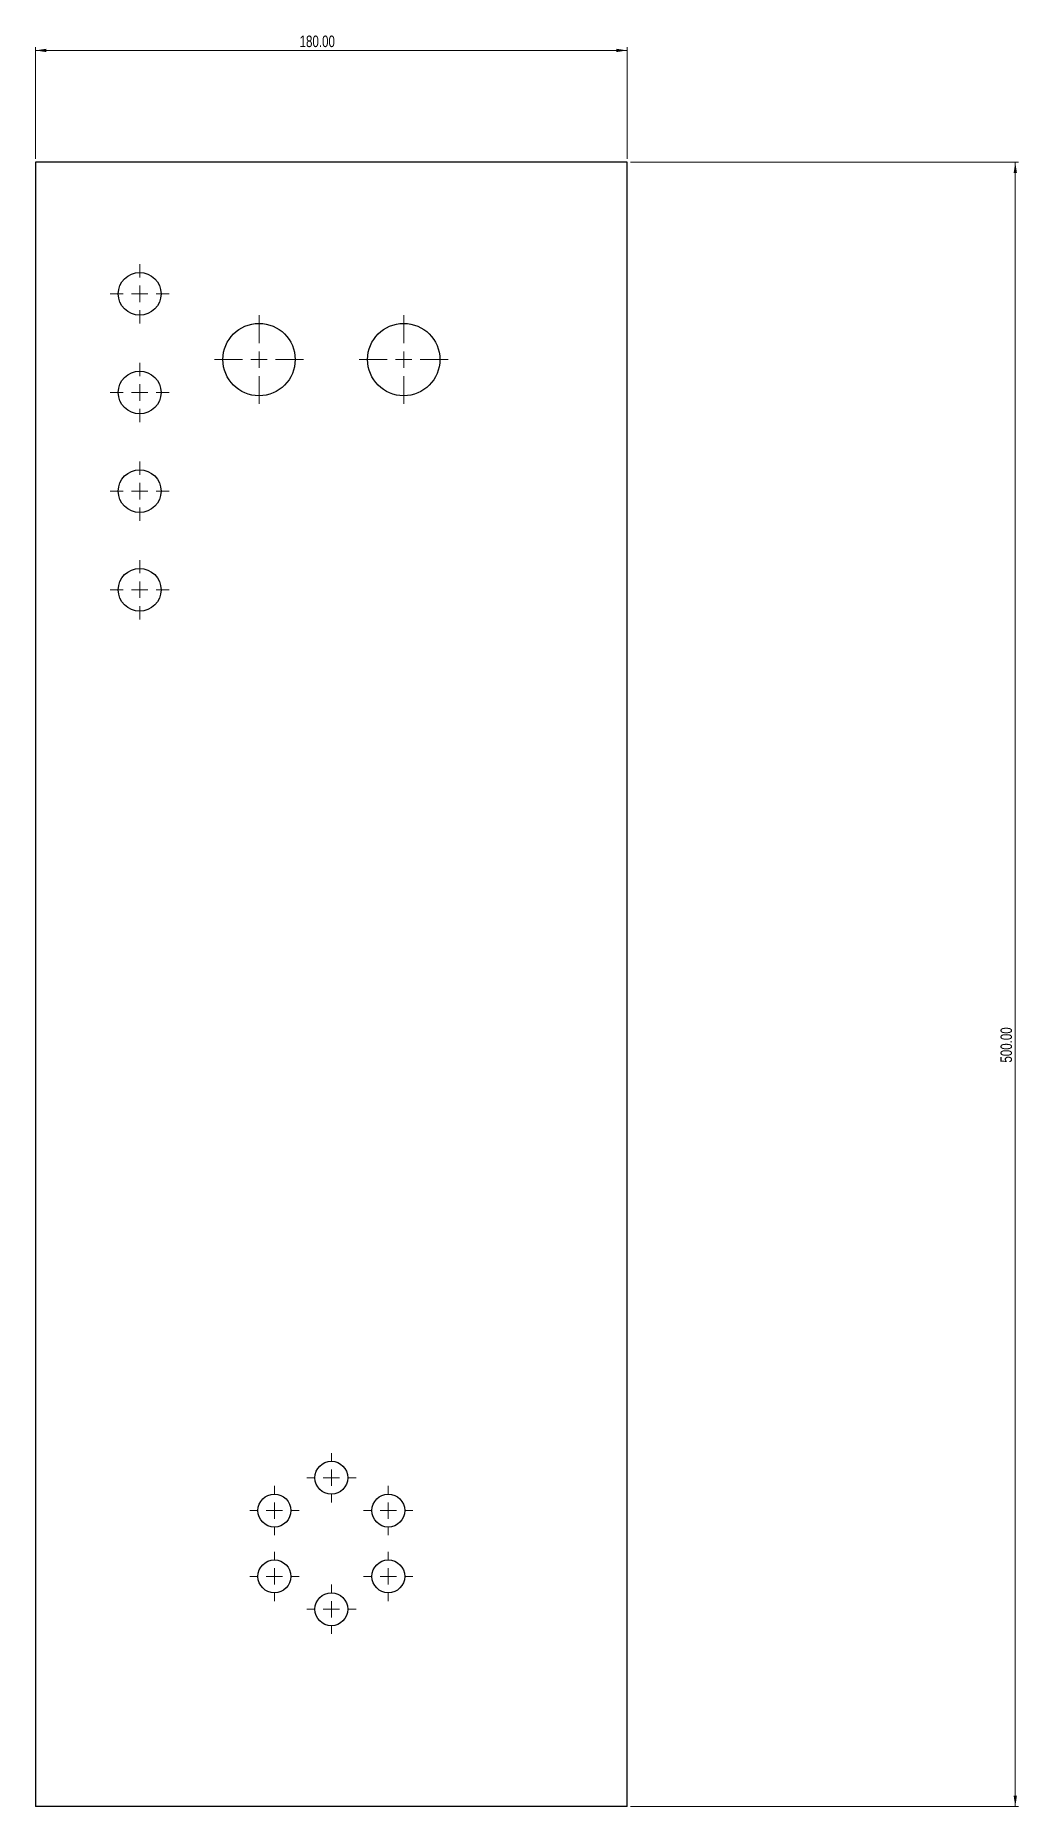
# Model space of a CAD drawing. Header units: millimetres. Extents: x 412 to 711, y 233 to 772.
import ezdxf

# ---------------------------------------------------------------- set-up
doc = ezdxf.new("R2010")
doc.units = ezdxf.units.MM
doc.styles.add('SLDTEXTSTYLE0', font='TXT', dxfattribs={"width": 0.75})
doc.dimstyles.new('SLDDIMSTYLE0', dxfattribs={"dimtxt": 3.5, "dimasz": 3.302, "dimexe": 0, "dimexo": 0.0625, "dimgap": 0.875, "dimtad": 1, "dimrnd": 1e-09, "dimzin": 4, "dimdsep": 46, "dimtxsty": 'SLDTEXTSTYLE0', "dimsah": 1, "dimcen": 0.09, "dimadec": 0, "dimazin": 1, "dimtfac": 1, "dimtofl": 0, "dimtmove": 0, "dimatfit": 3, "dimfxl": 1, "dimfrac": 2, "dimtolj": 1, "dimtzin": 12, "dimarcsym": 0})

# ---------------------------------------------------------------- blocks, each defined once
blk = doc.blocks.new('_D')
at = {"color": 7, "linetype": 'Continuous', "lineweight": 0}
for p, q in [((592.87, 733), (710.87, 733)), ((709.87, 233), (709.87, 733)), ((592.87, 233), (710.87, 233))]:
    blk.add_line(p, q, dxfattribs=at)
at = {"color": 7, "linetype": 'Continuous', "lineweight": 18}
for points in [[(709.87, 733), (709.36, 729.69), (710.37, 729.69)], [(709.87, 233), (710.37, 236.3), (709.36, 236.3)]]:
    blk.add_solid(points, dxfattribs=at)
at = {"color": 7, "linetype": 'Continuous', "lineweight": 18, "insert": (705.36, 459.22), "char_height": 3.5, "attachment_point": 1, "rotation": 90, "style": 'SLDTEXTSTYLE0'}
blk.add_mtext('500.00', dxfattribs=at)
blk = doc.blocks.new('_D_1')
at = {"color": 7, "linetype": 'Continuous', "lineweight": 0}
for p, q in [((411.87, 734), (411.87, 768)), ((591.87, 767), (411.87, 767)), ((591.87, 734), (591.87, 768))]:
    blk.add_line(p, q, dxfattribs=at)
at = {"color": 7, "linetype": 'Continuous', "lineweight": 18}
for points in [[(411.87, 767), (415.17, 766.49), (415.17, 767.5)], [(591.87, 767), (588.56, 767.5), (588.56, 766.49)]]:
    blk.add_solid(points, dxfattribs=at)
at = {"color": 7, "linetype": 'Continuous', "lineweight": 18, "insert": (492.21, 771.51), "char_height": 3.5, "attachment_point": 1, "style": 'SLDTEXTSTYLE0'}
blk.add_mtext('180.00', dxfattribs=at)
blk = doc.blocks.new('SW_CENTERMARKSYMBOL_0')
at = {"color": 0, "linetype": 'Continuous', "lineweight": 18}
for p, q in [((0, 5), (0, 7.5)), ((-5, 0), (-7.5, 0)), ((0, 0), (-2.5, 0)), ((0, 0), (0, 2.5)), ((0, 0), (0, -2.5)), ((0, 0), (2.5, 0)), ((5, 0), (7.5, 0)), ((0, -5), (0, -7.5))]:
    blk.add_line(p, q, dxfattribs=at)
blk = doc.blocks.new('SW_CENTERMARKSYMBOL_1')
at = {"color": 0, "linetype": 'Continuous', "lineweight": 18}
for p, q in [((0, 5), (0, 7.5)), ((-5, 0), (-7.5, 0)), ((0, 0), (-2.5, 0)), ((0, 0), (0, 2.5)), ((0, 0), (0, -2.5)), ((0, 0), (2.5, 0)), ((5, 0), (7.5, 0)), ((0, -5), (0, -7.5))]:
    blk.add_line(p, q, dxfattribs=at)
blk = doc.blocks.new('SW_CENTERMARKSYMBOL_2')
at = {"color": 0, "linetype": 'Continuous', "lineweight": 18}
for p, q in [((0, 5), (0, 7.5)), ((-5, 0), (-7.5, 0)), ((0, 0), (-2.5, 0)), ((0, 0), (0, 2.5)), ((0, 0), (0, -2.5)), ((0, 0), (2.5, 0)), ((5, 0), (7.5, 0)), ((0, -5), (0, -7.5))]:
    blk.add_line(p, q, dxfattribs=at)
blk = doc.blocks.new('SW_CENTERMARKSYMBOL_3')
at = {"color": 0, "linetype": 'Continuous', "lineweight": 18}
for p, q in [((0, 5), (0, 7.5)), ((-5, 0), (-7.5, 0)), ((0, 0), (-2.5, 0)), ((0, 0), (0, 2.5)), ((0, 0), (0, -2.5)), ((0, 0), (2.5, 0)), ((5, 0), (7.5, 0)), ((0, -5), (0, -7.5))]:
    blk.add_line(p, q, dxfattribs=at)
blk = doc.blocks.new('SW_CENTERMARKSYMBOL_4')
at = {"color": 0, "linetype": 'Continuous', "lineweight": 18}
for p, q in [((0, 5), (0, 7.5)), ((-5, 0), (-7.5, 0)), ((0, 0), (-2.5, 0)), ((0, 0), (0, 2.5)), ((0, 0), (0, -2.5)), ((0, 0), (2.5, 0)), ((5, 0), (7.5, 0)), ((0, -5), (0, -7.5))]:
    blk.add_line(p, q, dxfattribs=at)
blk = doc.blocks.new('SW_CENTERMARKSYMBOL_5')
at = {"color": 0, "linetype": 'Continuous', "lineweight": 18}
for p, q in [((0, 5), (0, 7.5)), ((-5, 0), (-7.5, 0)), ((0, 0), (-2.5, 0)), ((0, 0), (0, 2.5)), ((0, 0), (0, -2.5)), ((0, 0), (2.5, 0)), ((5, 0), (7.5, 0)), ((0, -5), (0, -7.5))]:
    blk.add_line(p, q, dxfattribs=at)
blk = doc.blocks.new('SW_CENTERMARKSYMBOL_6')
at = {"color": 0, "linetype": 'Continuous', "lineweight": 18}
for p, q in [((0, 5), (0, 9)), ((-5, 0), (-9, 0)), ((0, 0), (-2.5, 0)), ((0, 0), (0, 2.5)), ((0, 0), (0, -2.5)), ((0, 0), (2.5, 0)), ((5, 0), (9, 0)), ((0, -5), (0, -9))]:
    blk.add_line(p, q, dxfattribs=at)
blk = doc.blocks.new('SW_CENTERMARKSYMBOL_7')
at = {"color": 0, "linetype": 'Continuous', "lineweight": 18}
for p, q in [((0, 5), (0, 13.5)), ((-5, 0), (-13.5, 0)), ((0, 0), (-2.5, 0)), ((0, 0), (0, 2.5)), ((0, 0), (0, -2.5)), ((0, 0), (2.5, 0)), ((5, 0), (13.5, 0)), ((0, -5), (0, -13.5))]:
    blk.add_line(p, q, dxfattribs=at)
blk = doc.blocks.new('SW_CENTERMARKSYMBOL_8')
at = {"color": 0, "linetype": 'Continuous', "lineweight": 18}
for p, q in [((0, 5), (0, 9)), ((-5, 0), (-9, 0)), ((0, 0), (-2.5, 0)), ((0, 0), (0, 2.5)), ((0, 0), (0, -2.5)), ((0, 0), (2.5, 0)), ((5, 0), (9, 0)), ((0, -5), (0, -9))]:
    blk.add_line(p, q, dxfattribs=at)
blk = doc.blocks.new('SW_CENTERMARKSYMBOL_9')
at = {"color": 0, "linetype": 'Continuous', "lineweight": 18}
for p, q in [((0, 5), (0, 9)), ((-5, 0), (-9, 0)), ((0, 0), (-2.5, 0)), ((0, 0), (0, 2.5)), ((0, 0), (0, -2.5)), ((0, 0), (2.5, 0)), ((5, 0), (9, 0)), ((0, -5), (0, -9))]:
    blk.add_line(p, q, dxfattribs=at)
blk = doc.blocks.new('SW_CENTERMARKSYMBOL_10')
at = {"color": 0, "linetype": 'Continuous', "lineweight": 18}
for p, q in [((0, 5), (0, 9)), ((-5, 0), (-9, 0)), ((0, 0), (-2.5, 0)), ((0, 0), (0, 2.5)), ((0, 0), (0, -2.5)), ((0, 0), (2.5, 0)), ((5, 0), (9, 0)), ((0, -5), (0, -9))]:
    blk.add_line(p, q, dxfattribs=at)
blk = doc.blocks.new('SW_CENTERMARKSYMBOL_11')
at = {"color": 0, "linetype": 'Continuous', "lineweight": 18}
for p, q in [((0, 5), (0, 13.5)), ((-5, 0), (-13.5, 0)), ((0, 0), (-2.5, 0)), ((0, 0), (0, 2.5)), ((0, 0), (0, -2.5)), ((0, 0), (2.5, 0)), ((5, 0), (13.5, 0)), ((0, -5), (0, -13.5))]:
    blk.add_line(p, q, dxfattribs=at)

msp = doc.modelspace()

# ---------------------------------------------------------------- linework, layer by layer
at = {"color": 7, "linetype": 'Continuous', "lineweight": 25}
for p, q in [((411.867, 732.995), (411.867, 232.995)), ((591.867, 732.995), (411.867, 732.995)), ((591.867, 232.995), (591.867, 732.995)), ((591.867, 232.995), (411.867, 232.995))]:
    msp.add_line(p, q, dxfattribs=at)
for centre, radius in [((443.574, 692.995), 6.5), ((479.867, 672.995), 11), ((523.867, 672.995), 11), ((443.574, 662.995), 6.5), ((443.574, 632.995), 6.5), ((443.574, 602.995), 6.5), ((501.867, 332.995), 5), ((484.546, 322.995), 5), ((519.187, 322.995), 5), ((484.546, 302.995), 5), ((519.187, 302.995), 5), ((501.867, 292.995), 5)]:
    msp.add_circle(centre, radius, dxfattribs=at)

# ---------------------------------------------------------------- block references
at = {"color": 7, "linetype": 'Continuous', "lineweight": 18}
for name, p in [('SW_CENTERMARKSYMBOL_8', (443.574, 692.995)), ('SW_CENTERMARKSYMBOL_11', (479.867, 672.995)), ('SW_CENTERMARKSYMBOL_7', (523.867, 672.995)), ('SW_CENTERMARKSYMBOL_9', (443.574, 662.995)), ('SW_CENTERMARKSYMBOL_10', (443.574, 632.995)), ('SW_CENTERMARKSYMBOL_6', (443.574, 602.995)), ('SW_CENTERMARKSYMBOL_5', (501.867, 332.995)), ('SW_CENTERMARKSYMBOL_0', (484.546, 322.995)), ('SW_CENTERMARKSYMBOL_4', (519.187, 322.995)), ('SW_CENTERMARKSYMBOL_1', (484.546, 302.995)), ('SW_CENTERMARKSYMBOL_3', (519.187, 302.995)), ('SW_CENTERMARKSYMBOL_2', (501.867, 292.995))]:
    msp.add_blockref(name, p, dxfattribs=at)

# ---------------------------------------------------------------- dimensions: what is measured, and where the dimension line sits
dim = msp.add_linear_dim(base=(411.867, 766.995), p1=(591.867, 732.995), p2=(411.867, 732.995), dimstyle='SLDDIMSTYLE0', dxfattribs=at)
dim.commit()
dim.dimension.update_dxf_attribs({"geometry": '_D_1', "text_midpoint": (499.326, 766.995), "dimtype": 160})
dim = msp.add_linear_dim(base=(709.867, 732.995), p1=(591.867, 232.995), p2=(591.867, 732.995), angle=90, dimstyle='SLDDIMSTYLE0', dxfattribs=at)
dim.commit()
dim.dimension.update_dxf_attribs({"geometry": '_D', "text_midpoint": (709.867, 466.336), "dimtype": 160})

doc.saveas('drawing.dxf')
